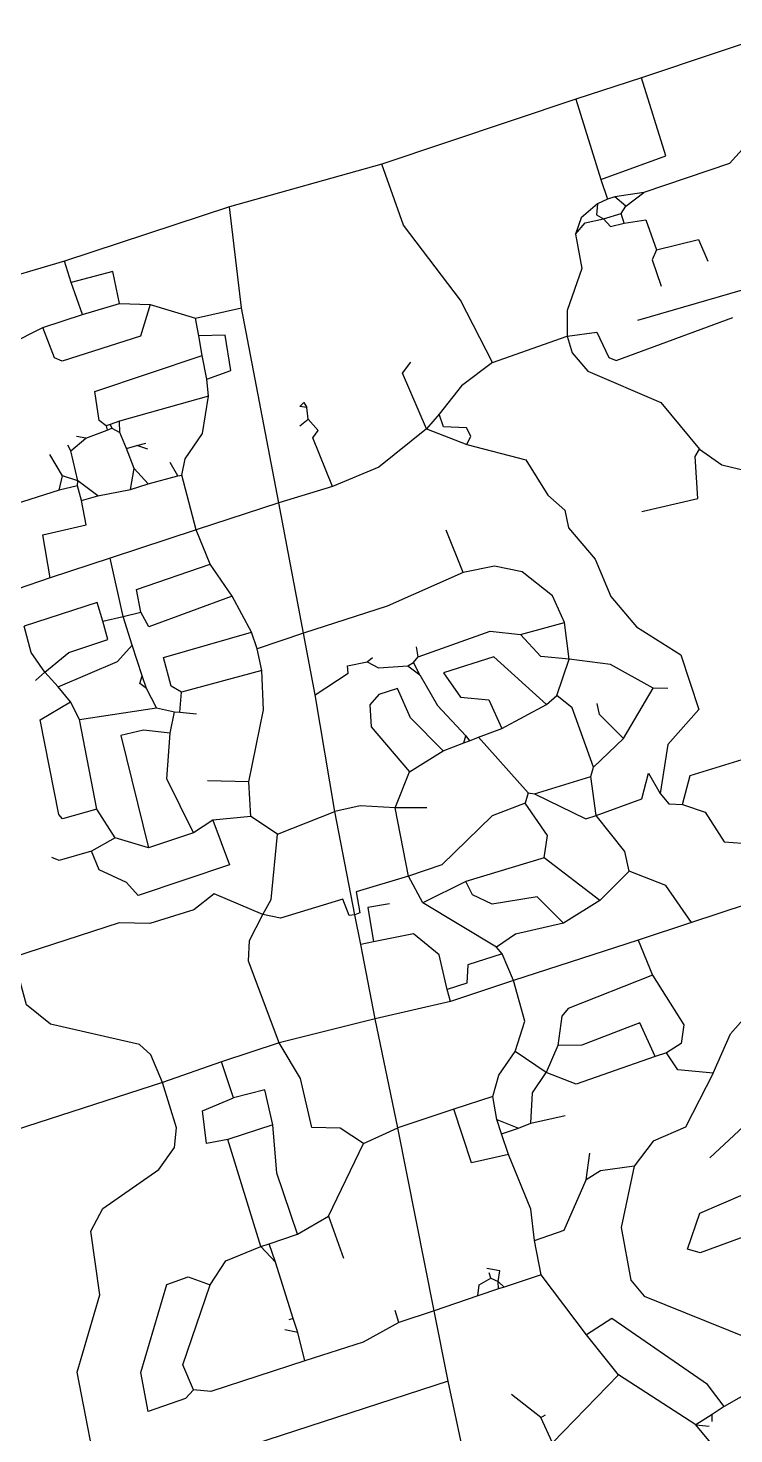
# Model space of a CAD drawing. Header units: metres. Extents: x 609554 to 651406, y 4826501 to 4857446.
# Drawn here: x 618465 to 620217, y 4844950 to 4848441 of the extents above; entities that cross this region are included whole.
import ezdxf

# ---------------------------------------------------------------- set-up
doc = ezdxf.new("R2010")
doc.units = ezdxf.units.M

msp = doc.modelspace()

# ---------------------------------------------------------------- linework, layer by layer
at = {"layer": 'ROADS'}
for points in [[(620356.2, 4848441), (619987.8, 4848317.5)], [(619987.8, 4848317.5), (619825, 4848264.2)], [(619887.2, 4848064.7), (620048.3, 4848124.1), (619987.8, 4848317.5)], [(619825, 4848264.2), (619343.6, 4848103.1)], [(619825, 4848264.2), (619887.2, 4848064.7)], [(620317.8, 4848228), (620206.3, 4848104.6), (619993.5, 4848033.2)], [(619343.6, 4848103.1), (618965.2, 4847997.2)], [(619617.6, 4847610.5), (619538.8, 4847765.3), (619397.3, 4847951.3), (619343.6, 4848103.1)], [(619887.2, 4848064.7), (619903.6, 4848016)], [(619993.5, 4848033.2), (619921.7, 4848021.7)], [(619948.7, 4847998.8), (619993.5, 4848033.2)], [(618965.2, 4847997.2), (618555.6, 4847862)], [(618994.5, 4847746.4), (618965.2, 4847997.2)], [(619878.5, 4848004.7), (619838.4, 4847969.7), (619824.2, 4847929)], [(619878.5, 4848004.7), (619876.5, 4847977.6), (619893.2, 4847967.6)], [(619903.6, 4848016), (619878.5, 4848004.7)], [(619921.7, 4848021.7), (619903.6, 4848016)], [(619948.7, 4847998.8), (619921.7, 4848021.7)], [(619937.4, 4847981), (619948.7, 4847998.8)], [(619824.2, 4847929), (619848.3, 4847957.6), (619893.2, 4847967.6)], [(619893.2, 4847967.6), (619937.4, 4847981)], [(619893.2, 4847967.6), (619910.5, 4847948.2), (619944.8, 4847956.9)], [(619944.8, 4847956.9), (619937.4, 4847981)], [(619944.8, 4847956.9), (619998.3, 4847965.1), (620025.4, 4847890.4)], [(619824.2, 4847929), (619839.8, 4847844.5), (619802.9, 4847740), (619803.1, 4847675.8)], [(620519.8, 4847914.3), (620352.8, 4847851.5), (620352, 4847823.8), (619978.2, 4847715.2)], [(620025.4, 4847890.4), (620014.6, 4847865.9), (620036.3, 4847799.9)], [(620025.4, 4847890.4), (620129.4, 4847916.3), (620152.8, 4847862.2)], [(618555.6, 4847862), (618162.4, 4847746.3)], [(618572, 4847809.1), (618555.6, 4847862)], [(618692, 4847757.5), (618675.3, 4847836.7), (618572, 4847809.1)], [(618600.2, 4847729.6), (618572, 4847809.1)], [(618767.8, 4847755.1), (618744.1, 4847676.1), (618549.8, 4847613.6), (618530.4, 4847622.6), (618501.8, 4847697.8)], [(618600.2, 4847729.6), (618692, 4847757.5)], [(618692, 4847757.5), (618767.8, 4847755.1)], [(618767.8, 4847755.1), (618880.5, 4847720.6)], [(618501.8, 4847697.8), (618600.2, 4847729.6)], [(618880.5, 4847720.6), (618994.5, 4847746.4)], [(618888.7, 4847677), (618880.5, 4847720.6)], [(619087.5, 4847261.9), (618994.5, 4847746.4)], [(619803.1, 4847675.8), (619877.1, 4847685.6), (619906.9, 4847623.3), (619925.3, 4847616), (620214.4, 4847722.3)], [(618417.8, 4847655.4), (618501.8, 4847697.8)], [(618908.8, 4847569.1), (618968.1, 4847591), (618954.2, 4847678.4), (618888.7, 4847677)], [(618897.5, 4847628.1), (618888.7, 4847677)], [(619617.6, 4847610.5), (619803.1, 4847675.8)], [(619803.1, 4847675.8), (619815.4, 4847634.3), (619854.3, 4847589.4), (620035.6, 4847511.3), (620131.8, 4847395.6)], [(618658.8, 4847453.7), (618641.2, 4847467), (618630.6, 4847538.8), (618897.5, 4847628.1)], [(618908.8, 4847569.1), (618897.5, 4847628.1)], [(619454.4, 4847445.6), (619394.9, 4847584.2), (619414.8, 4847611.5)], [(619617.6, 4847610.5), (619541.3, 4847552.8), (619485.4, 4847482.8)], [(618912.8, 4847527.4), (618908.8, 4847569.1)], [(618912.8, 4847527.4), (618691.8, 4847464.6)], [(618847, 4847330.9), (618855, 4847371.5), (618897.9, 4847434.4), (618912.8, 4847527.4)], [(619156.8, 4847499.1), (619139.4, 4847501.6), (619149.3, 4847511), (619156.8, 4847499.1)], [(619139.4, 4847453.1), (619160.4, 4847470.3)], [(619160.4, 4847470.3), (619156.8, 4847499.1)], [(619220.8, 4847302.9), (619172.1, 4847423.4), (619184.9, 4847441.6), (619160.4, 4847470.3)], [(619485.4, 4847482.8), (619454.4, 4847445.6)], [(619554.3, 4847407.2), (619564.5, 4847427.7), (619553.3, 4847448.6), (619496.2, 4847451.1), (619485.4, 4847482.8)], [(618608, 4847423), (618661.2, 4847442.5)], [(618668.7, 4847456.9), (618658.8, 4847453.7)], [(618658.8, 4847453.7), (618661.2, 4847442.5)], [(618661.2, 4847442.5), (618673.2, 4847447.7)], [(618691.8, 4847464.6), (618668.7, 4847456.9)], [(618668.7, 4847456.9), (618673.2, 4847447.7)], [(618673.2, 4847447.7), (618693.1, 4847436.9)], [(618693.1, 4847436.9), (618691.8, 4847464.6)], [(618709, 4847397), (618693.1, 4847436.9)], [(619454.4, 4847445.6), (619336, 4847350.4), (619220.8, 4847302.9)], [(619454.4, 4847445.6), (619554.3, 4847407.2)], [(618571.5, 4847391.1), (618563.7, 4847405.5)], [(618571.5, 4847391.1), (618608, 4847423)], [(618608, 4847423), (618585.6, 4847427)], [(618709, 4847397), (618735.4, 4847405)], [(618735.4, 4847405), (618757.4, 4847410.4)], [(618762.1, 4847395.6), (618735.4, 4847405)], [(619554.3, 4847407.2), (619701, 4847368.8), (619754.9, 4847281.5), (619797.7, 4847244.1), (619806.7, 4847200.3), (619872.7, 4847122.5), (619911.9, 4847029.9), (619975.7, 4846954.7), (620085.8, 4846884.6), (620130.3, 4846748.8), (620052.9, 4846661.9), (620034, 4846540.8)], [(618550.4, 4847329.4), (618519.1, 4847382.5)], [(618588.3, 4847317.1), (618571.5, 4847391.1)], [(618728.1, 4847347.3), (618709, 4847397)], [(619989, 4847241), (620127.7, 4847273.1), (620120.8, 4847376.9), (620131.8, 4847395.6)], [(620131.8, 4847395.6), (620187.3, 4847356.6), (620252.5, 4847340.6)], [(618542.1, 4847293.9), (618550.4, 4847329.4)], [(618588.3, 4847317.1), (618550.4, 4847329.4)], [(618719.2, 4847295.1), (618728.1, 4847347.3)], [(618763.4, 4847309.5), (618728.1, 4847347.3)], [(618763.4, 4847309.5), (618837, 4847329)], [(618837, 4847329), (618818, 4847362.4)], [(618837, 4847329), (618847, 4847330.9)], [(618882.5, 4847195.5), (618847, 4847330.9)], [(618542.1, 4847293.9), (618433.3, 4847258.8), (618386.8, 4847217.9)], [(618587.5, 4847304.8), (618542.1, 4847293.9)], [(618587.5, 4847304.8), (618588.3, 4847317.1)], [(618597.8, 4847267.7), (618587.5, 4847304.8)], [(618638.5, 4847279.3), (618588.3, 4847317.1)], [(618638.5, 4847279.3), (618719.2, 4847295.1)], [(618719.2, 4847295.1), (618763.4, 4847309.5)], [(619220.8, 4847302.9), (619087.5, 4847261.9)], [(618520, 4847076.3), (618502, 4847182.8), (618609.4, 4847207.6), (618597.8, 4847267.7)], [(618597.8, 4847267.7), (618638.5, 4847279.3)], [(619087.5, 4847261.9), (618882.5, 4847195.5)], [(619148.9, 4846938.2), (619087.5, 4847261.9)], [(618882.5, 4847195.5), (618669.2, 4847124.6)], [(618916.7, 4847109.6), (618882.5, 4847195.5)], [(619545.2, 4847089), (619503.2, 4847194.1)], [(618669.2, 4847124.6), (618520, 4847076.3)], [(618701.1, 4846980.3), (618669.2, 4847124.6)], [(618745, 4846990.5), (618734, 4847046.8), (618916.7, 4847109.6)], [(618971.5, 4847030.6), (618916.7, 4847109.6)], [(619545.2, 4847089), (619356.6, 4847005.6), (619148.9, 4846938.2)], [(619796.3, 4846965.1), (619766.7, 4847031.7), (619691.7, 4847091.3), (619622.6, 4847105.1), (619545.2, 4847089)], [(618520, 4847076.3), (618437.9, 4847047.9)], [(618651, 4846968.3), (618636.3, 4847014.7), (618455.1, 4846956.3)], [(618971.5, 4847030.6), (618765.1, 4846954.6), (618745, 4846990.5)], [(619019.8, 4846941.2), (618971.5, 4847030.6)], [(618651, 4846968.3), (618701.1, 4846980.3)], [(618701.1, 4846980.3), (618745, 4846990.5)], [(618723.2, 4846909.1), (618701.1, 4846980.3)], [(618506.7, 4846842.1), (618472.5, 4846890.6), (618455.1, 4846956.3)], [(618506.7, 4846842.1), (618566.5, 4846890.8), (618663.4, 4846922.8), (618651, 4846968.3)], [(619687.2, 4846935.2), (619796.3, 4846965.1)], [(619808.1, 4846874.4), (619796.3, 4846965.1)], [(618845.8, 4846791.7), (618820.3, 4846806.6), (618801.2, 4846878.1), (619019.8, 4846941.2)], [(619033.8, 4846899.4), (619019.8, 4846941.2)], [(619148.9, 4846938.2), (619033.8, 4846899.4)], [(619177.6, 4846785.7), (619148.9, 4846938.2)], [(619433.8, 4846880.2), (619611.9, 4846943.2), (619687.2, 4846935.2)], [(619808.1, 4846874.4), (619737.8, 4846880.9), (619687.2, 4846935.2)], [(618539.6, 4846805.5), (618686.9, 4846868.5), (618723.2, 4846909.1)], [(618748.6, 4846832.7), (618723.2, 4846909.1)], [(619045.1, 4846846), (619033.8, 4846899.4)], [(619306.6, 4846867.6), (619320.2, 4846877.9)], [(619421.6, 4846865.5), (619433.8, 4846880.2)], [(619433.8, 4846880.2), (619429.2, 4846904.7)], [(619752, 4846761.6), (619621.2, 4846879.5), (619496.4, 4846839.7), (619538.7, 4846779.5), (619608.5, 4846773.2), (619641.3, 4846702.1)], [(618506.7, 4846842.1), (618483.1, 4846821.1)], [(618539.6, 4846805.5), (618506.7, 4846842.1)], [(619045.1, 4846846), (618845.8, 4846791.7)], [(619013.1, 4846569.5), (619049.8, 4846748.3), (619045.1, 4846846)], [(619177.6, 4846785.7), (619259.8, 4846839.5), (619258.2, 4846857.2), (619306.6, 4846867.6)], [(619306.6, 4846867.6), (619334.8, 4846852.8), (619407.6, 4846857.6)], [(619407.6, 4846857.6), (619421.6, 4846865.5)], [(619407.6, 4846857.6), (619437.5, 4846835.4)], [(619437.5, 4846835.4), (619421.6, 4846865.5)], [(619777.3, 4846784), (619808.1, 4846874.4)], [(620017, 4846801.9), (619910.9, 4846860.4), (619808.1, 4846874.4)], [(618570.1, 4846768.1), (618539.6, 4846805.5)], [(618758.7, 4846801.4), (618742.8, 4846813.9), (618748.6, 4846832.7)], [(618758.7, 4846801.4), (618748.6, 4846832.7)], [(619437.5, 4846835.4), (619481.8, 4846759.4), (619551.7, 4846683.4)], [(620089.7, 4846512.9), (620108.7, 4846585.4), (620324.1, 4846651.5), (620408.2, 4846737.3), (620463.5, 4846756.4), (620592.9, 4846766), (620633.2, 4846828.1)], [(618783.5, 4846753.6), (618758.7, 4846801.4)], [(618841.5, 4846742.3), (618845.8, 4846791.7)], [(619226.5, 4846496.1), (619177.6, 4846785.7)], [(619495.2, 4846646.7), (619414.7, 4846728.5), (619382.2, 4846801.4), (619335.6, 4846786.5), (619313.8, 4846760.5), (619316.8, 4846706.3), (619411.5, 4846594.1)], [(619752, 4846761.6), (619777.3, 4846784)], [(619868.8, 4846606.1), (619816, 4846753.4), (619777.3, 4846784)], [(619943.5, 4846677.2), (620017, 4846801.9)], [(620053.1, 4846801), (620017, 4846801.9)], [(618635.6, 4846501.5), (618550.8, 4846477.6), (618541.5, 4846488), (618494.8, 4846723.5), (618570.1, 4846768.1)], [(618592.9, 4846724.3), (618570.1, 4846768.1)], [(618592.9, 4846724.3), (618783.5, 4846753.6)], [(618783.5, 4846753.6), (618828.8, 4846743.5)], [(618817.6, 4846689.9), (618828.8, 4846743.5)], [(618828.8, 4846743.5), (618841.5, 4846742.3)], [(618841.5, 4846742.3), (618883.3, 4846738.4)], [(619641.3, 4846702.1), (619752, 4846761.6)], [(619943.5, 4846677.2), (619883.3, 4846736.6), (619877.9, 4846764.2)], [(618635.6, 4846501.5), (618592.9, 4846724.3)], [(619583.3, 4846680.1), (619641.3, 4846702.1)], [(618817.6, 4846689.9), (618751.9, 4846697.6), (618695.7, 4846684.5), (618764.2, 4846405.6)], [(618875.4, 4846443.1), (618809.8, 4846576.7), (618817.6, 4846689.9)], [(619495.2, 4846646.7), (619546.4, 4846666.1)], [(619546.4, 4846666.1), (619551.7, 4846683.4)], [(619546.4, 4846666.1), (619560.9, 4846671.6)], [(619551.7, 4846683.4), (619560.9, 4846671.6)], [(619560.9, 4846671.6), (619583.3, 4846680.1)], [(619583.3, 4846680.1), (619706.8, 4846542.4)], [(619868.8, 4846606.1), (619943.5, 4846677.2)], [(619411.5, 4846594.1), (619495.2, 4846646.7)], [(619861.7, 4846583.1), (619868.8, 4846606.1)], [(619013.1, 4846569.5), (618910.2, 4846572)], [(619017.7, 4846483.2), (619013.1, 4846569.5)], [(619375.9, 4846504.7), (619411.5, 4846594.1)], [(619722.4, 4846539.9), (619861.7, 4846583.1)], [(619875.4, 4846486.2), (619861.7, 4846583.1)], [(619875.4, 4846486.2), (619989, 4846527), (620005.1, 4846591.1), (620034, 4846540.8)], [(619706.8, 4846542.4), (619698.9, 4846516.5)], [(619706.8, 4846542.4), (619722.4, 4846539.9)], [(619722.4, 4846539.9), (619849.9, 4846477.7), (619875.4, 4846486.2)], [(620034, 4846540.8), (620055.6, 4846514.6), (620089.7, 4846512.9)], [(618681.6, 4846430.5), (618635.6, 4846501.5)], [(619084.3, 4846439.8), (619226.5, 4846496.1)], [(619375.9, 4846504.7), (619289.1, 4846510.1), (619226.5, 4846496.1)], [(619275.8, 4846239.6), (619226.5, 4846496.1)], [(619455.2, 4846505.1), (619375.9, 4846504.7)], [(619409.6, 4846335.2), (619375.9, 4846504.7)], [(619698.9, 4846516.5), (619617.1, 4846485.2), (619492.5, 4846363.3), (619409.6, 4846335.2)], [(619746, 4846380.7), (619754.1, 4846436), (619698.9, 4846516.5)], [(620089.7, 4846512.9), (620145.6, 4846493.8), (620193.3, 4846420.1), (620259.8, 4846415.5), (620294.4, 4846389.2), (620351.5, 4846380.1), (620391.3, 4846328), (620459.8, 4846350.8), (620464.8, 4846336.5)], [(618923.8, 4846474.3), (618965.1, 4846363.1), (618738.3, 4846287.5), (618709.4, 4846319.6), (618641.9, 4846351.1), (618622.7, 4846397.5)], [(618923.8, 4846474.3), (618875.4, 4846443.1)], [(619017.7, 4846483.2), (618923.8, 4846474.3)], [(619084.3, 4846439.8), (619017.7, 4846483.2)], [(619957.3, 4846347.3), (619946.8, 4846396.1), (619875.4, 4846486.2)], [(618681.6, 4846430.5), (618622.7, 4846397.5)], [(618764.2, 4846405.6), (618681.6, 4846430.5)], [(618875.4, 4846443.1), (618764.2, 4846405.6)], [(619048, 4846240.1), (619068.3, 4846277.6), (619084.3, 4846439.8)], [(618622.7, 4846397.5), (618541.9, 4846373.8), (618524, 4846381.3)], [(619746, 4846380.7), (619552, 4846321.6)], [(619884.4, 4846274.5), (619746, 4846380.7)], [(619409.6, 4846335.2), (619279.2, 4846296.2), (619288.8, 4846244.5), (619275.8, 4846239.6)], [(619444.7, 4846268.8), (619409.6, 4846335.2)], [(619552, 4846321.6), (619444.7, 4846268.8)], [(619794.4, 4846218.2), (619728.8, 4846283.7), (619617.4, 4846266), (619567.9, 4846288.8), (619552, 4846321.6)], [(619957.3, 4846347.3), (619884.4, 4846274.5)], [(620111.8, 4846220), (620048.2, 4846311.7), (619957.3, 4846347.3)], [(619048, 4846240.1), (618926.9, 4846291.6), (618876.7, 4846251.6), (618767.4, 4846217.9), (618690.9, 4846219.4), (618429, 4846134.1)], [(620320.1, 4846288.7), (620111.8, 4846220)], [(619275.8, 4846239.6), (619262.1, 4846237.5), (619246.6, 4846278.2), (619091.8, 4846231.1), (619048, 4846240.1)], [(619362.3, 4846266.3), (619308.5, 4846257.8), (619322.4, 4846172.4)], [(619627.6, 4846159.1), (619444.7, 4846268.8)], [(619884.4, 4846274.5), (619794.4, 4846218.2)], [(619088.6, 4845921.6), (619012.4, 4846123.8), (619014.9, 4846175.3), (619048, 4846240.1)], [(619291.4, 4846165.5), (619275.8, 4846239.6)], [(619794.4, 4846218.2), (619674.9, 4846191.1), (619627.6, 4846159.1)], [(620111.8, 4846220), (619979.3, 4846176.7)], [(619505, 4846053.4), (619485.7, 4846139.5), (619421.9, 4846192.2), (619322.4, 4846172.4)], [(619322.4, 4846172.4), (619291.4, 4846165.5)], [(619326.9, 4845980.9), (619291.4, 4846165.5)], [(619642.1, 4846142.3), (619556.6, 4846114.7), (619554.1, 4846069.8), (619505, 4846053.4)], [(619642.1, 4846142.3), (619627.6, 4846159.1)], [(619669.9, 4846076.3), (619642.1, 4846142.3)], [(619979.3, 4846176.7), (619669.9, 4846076.3)], [(619979.3, 4846176.7), (620014.8, 4846089.8)], [(618798.5, 4845823.1), (618770, 4845891.7), (618741.8, 4845917.5), (618520.3, 4845967.7), (618460.8, 4846016), (618429, 4846134.1)], [(619669.9, 4846076.3), (619513.7, 4846024.3)], [(619673.9, 4845899.7), (619698, 4845975), (619669.9, 4846076.3)], [(620014.8, 4846089.8), (619806, 4846006.8), (619790.2, 4845987.9), (619780.5, 4845914.7)], [(620014.8, 4846089.8), (620093, 4845966.3), (620085.9, 4845919.4), (620049.8, 4845896.7)], [(619513.7, 4846024.3), (619505, 4846053.4)], [(619513.7, 4846024.3), (619326.9, 4845980.9)], [(619326.9, 4845980.9), (619088.6, 4845921.6)], [(619383, 4845710.4), (619326.9, 4845980.9)], [(620021.9, 4845887.2), (619983.7, 4845970.8), (619839.5, 4845915.9), (619780.5, 4845914.7)], [(620165.7, 4845845.8), (620208.5, 4845944.1), (620258.1, 4846000.2)], [(619088.6, 4845921.6), (618945.2, 4845874.1)], [(619297.5, 4845671.6), (619239.6, 4845709.3), (619169.5, 4845710.8), (619141, 4845832.7), (619088.6, 4845921.6)], [(619618.8, 4845787.8), (619633.6, 4845841.4), (619673.9, 4845899.7)], [(619751.5, 4845847.5), (619673.9, 4845899.7)], [(619780.5, 4845914.7), (619751.5, 4845847.5)], [(618945.2, 4845874.1), (618798.5, 4845823.1)], [(618974.8, 4845784.4), (618945.2, 4845874.1)], [(620021.9, 4845887.2), (619825.7, 4845818.7), (619751.5, 4845847.5)], [(620049.8, 4845896.7), (620021.9, 4845887.2)], [(620165.7, 4845845.8), (620078, 4845854.2), (620049.8, 4845896.7)], [(619713, 4845721.9), (619717, 4845797.5), (619751.5, 4845847.5)], [(620165.7, 4845845.8), (620096.7, 4845711.7), (620016.9, 4845677.3), (619969.8, 4845615.1)], [(618798.5, 4845823.1), (617844, 4845513.9)], [(618645.9, 4844800.3), (618586.9, 4845103.8), (618643.3, 4845295.8), (618620.5, 4845453.5), (618651, 4845509.8), (618790, 4845606.9), (618828.6, 4845661.6), (618833.7, 4845710.3), (618798.5, 4845823.1)], [(619072.9, 4845718), (619052.6, 4845804.3), (618974.8, 4845784.4)], [(618961.1, 4845681.6), (618907.7, 4845671.6), (618897.7, 4845752.8), (618974.8, 4845784.4)], [(619618.8, 4845787.8), (619521.9, 4845756.5)], [(619628.6, 4845730.9), (619618.8, 4845787.8)], [(619521.9, 4845756.5), (619383, 4845710.4)], [(619658, 4845644.1), (619565.8, 4845623), (619521.9, 4845756.5)], [(619640, 4845695.5), (619628.6, 4845730.9)], [(619628.6, 4845730.9), (619682.2, 4845709.9)], [(619713, 4845721.9), (619798.3, 4845741.1)], [(620308.2, 4845729.7), (620253.4, 4845724.9), (620157.4, 4845635.5)], [(619072.9, 4845718), (618961.1, 4845681.6)], [(619133.6, 4845446.1), (619082.8, 4845598.1), (619072.9, 4845718)], [(619297.5, 4845671.6), (619383, 4845710.4)], [(619472.8, 4845256.3), (619383, 4845710.4)], [(619640, 4845695.5), (619682.2, 4845709.9)], [(619658, 4845644.1), (619640, 4845695.5)], [(619682.2, 4845709.9), (619713, 4845721.9)], [(619042.9, 4845415.3), (618961.1, 4845681.6)], [(619210.9, 4845490.9), (619297.5, 4845671.6)], [(619722.2, 4845430.3), (619713.3, 4845508.5), (619658, 4845644.1)], [(619850.4, 4845581.3), (619859.7, 4845647.8)], [(619969.8, 4845615.1), (619885.9, 4845603.6), (619850.4, 4845581.3)], [(619969.8, 4845615.1), (619937.2, 4845462.8), (619961.3, 4845332.4), (619994.5, 4845292.2), (620358.1, 4845145.7), (620416.5, 4845101.2)], [(620390.5, 4845494.3), (620133.6, 4845400.3), (620102.4, 4845409.2), (620132.5, 4845498.2), (620347.6, 4845591.4)], [(619722.2, 4845430.3), (619795.5, 4845456.2), (619850.4, 4845581.3)], [(619133.6, 4845446.1), (619210.9, 4845490.9)], [(619210.9, 4845490.9), (619247.9, 4845386.5)], [(619063.9, 4845422.4), (619133.6, 4845446.1)], [(618917, 4845320.8), (618956.2, 4845379.7), (619042.9, 4845415.3)], [(619042.9, 4845415.3), (619063.9, 4845422.4)], [(619079.4, 4845376.5), (619042.9, 4845415.3)], [(619079.4, 4845376.5), (619063.9, 4845422.4)], [(619738.4, 4845345.5), (619722.2, 4845430.3)], [(619122.7, 4845237.1), (619079.4, 4845376.5)], [(618875.3, 4845059.6), (618855.5, 4845038.1), (618763.2, 4845006.1), (618744.6, 4845102.5), (618809.1, 4845321.5), (618862.4, 4845340.3), (618917, 4845320.8)], [(619631.7, 4845328.8), (619636.1, 4845355.5), (619603.7, 4845360.9)], [(619613.8, 4845336.9), (619609.6, 4845350.5)], [(619738.4, 4845345.5), (619646.7, 4845314.5)], [(619851.6, 4845196.6), (619738.4, 4845345.5)], [(618875.3, 4845059.6), (618849.3, 4845121.8), (618917, 4845320.8)], [(619581.7, 4845293), (619584.5, 4845320.7), (619613.8, 4845336.9)], [(619633.1, 4845310.2), (619581.7, 4845293)], [(619613.8, 4845336.9), (619631.7, 4845328.8)], [(619633.1, 4845310.2), (619631.7, 4845328.8)], [(619646.7, 4845314.5), (619631.7, 4845328.8)], [(619646.7, 4845314.5), (619633.1, 4845310.2)], [(619581.7, 4845293), (619472.8, 4845256.3)], [(619122.7, 4845237.1), (619112, 4845233.9)], [(619134.3, 4845201.9), (619122.7, 4845237.1)], [(619385.8, 4845227.2), (619376.1, 4845257.1)], [(619472.8, 4845256.3), (619385.8, 4845227.2)], [(619508, 4845081.4), (619472.8, 4845256.3)], [(620193.4, 4845018.3), (620151.3, 4845073.2), (619914.1, 4845237.2), (619851.6, 4845196.6)], [(619134.3, 4845201.9), (619102.1, 4845208.5)], [(619152.2, 4845131.6), (619134.3, 4845201.9)], [(619385.8, 4845227.2), (619296.7, 4845178.2), (619152.2, 4845131.6)], [(619930.5, 4845096.9), (619851.6, 4845196.6)], [(619152.2, 4845131.6), (618918.8, 4845055.4), (618875.3, 4845059.6)], [(619930.5, 4845096.9), (619767, 4844927.9)], [(620123, 4844972.8), (619930.5, 4845096.9)], [(620416.5, 4845101.2), (620265.9, 4845059.8), (620193.4, 4845018.3)], [(619508, 4845081.4), (618645.9, 4844800.3)], [(619556.3, 4844852.9), (619508, 4845081.4)], [(619737.9, 4844991.1), (619664.7, 4845048)], [(619737.9, 4844991.1), (619749.6, 4844997.7)], [(619767, 4844927.9), (619737.9, 4844991.1)], [(620162.9, 4844998.9), (620123, 4844972.8)], [(620193.4, 4845018.3), (620162.9, 4844998.9)], [(620162.9, 4844981.5), (620162.9, 4844998.9)], [(620123, 4844972.8), (620155.7, 4844969.5)], [(620163.6, 4844923.7), (620123, 4844972.8)]]:
    msp.add_lwpolyline(points, dxfattribs=at)

doc.saveas('drawing.dxf')
